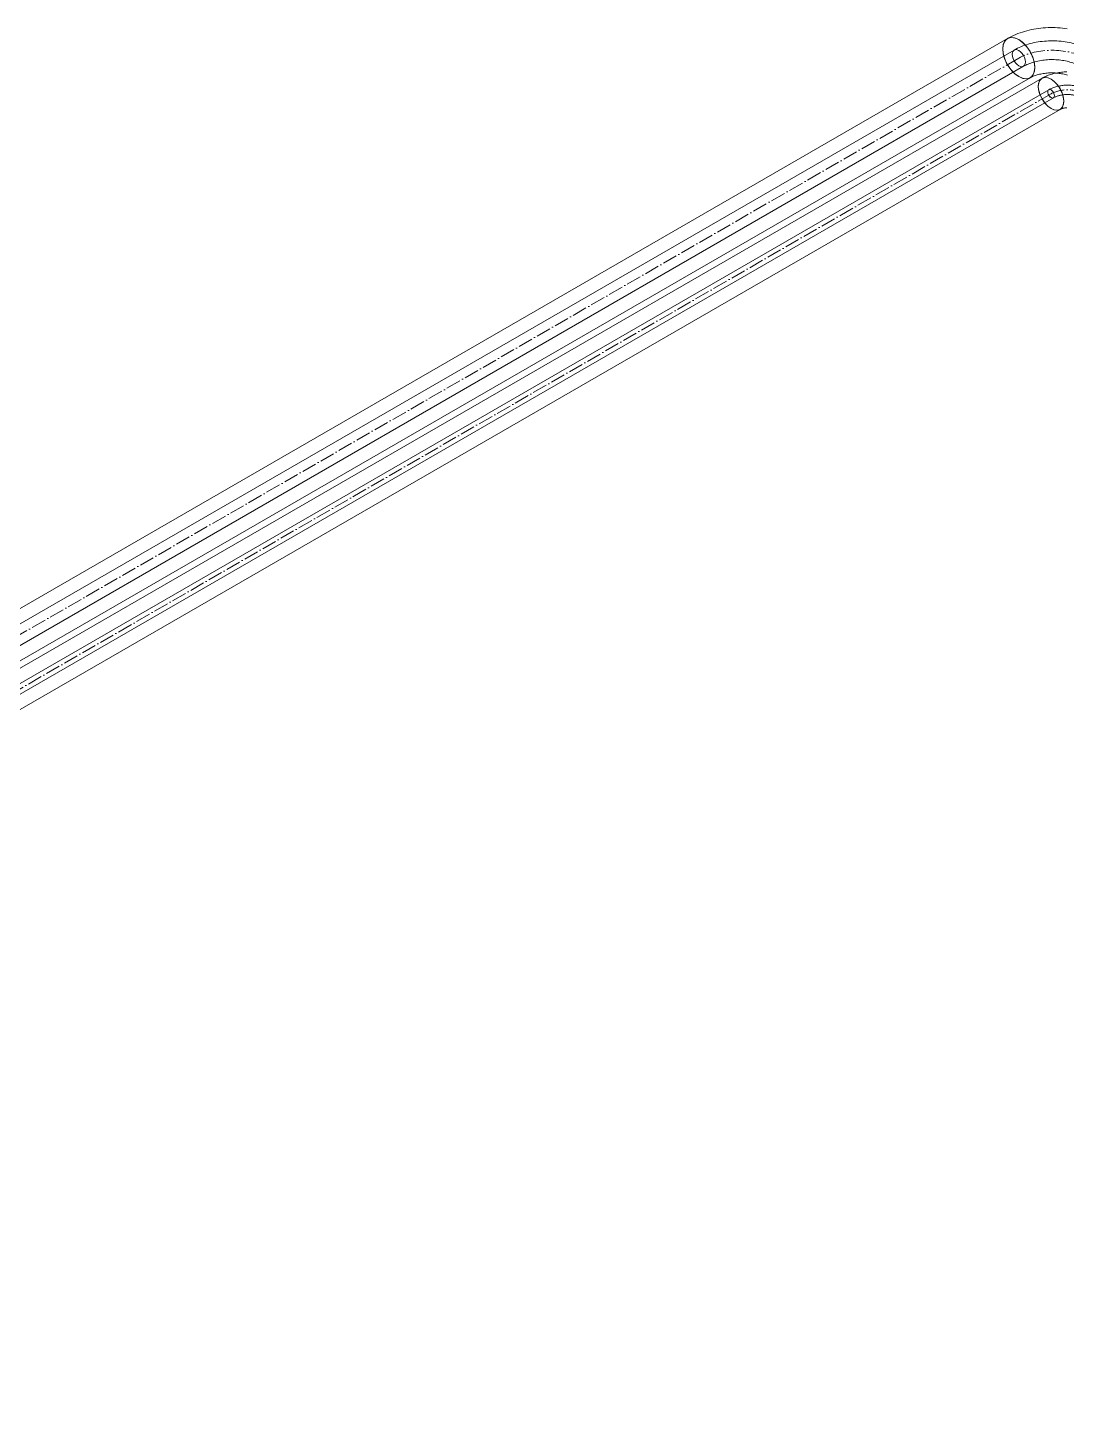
# Model space of a CAD drawing. Header units: millimetres. Extents: x -88595 to 880822, y -1054509 to -148035.
# Drawn here: x 432549 to 433252, y -308991 to -308057 of the extents above; entities that cross this region are included whole.
import ezdxf

# ---------------------------------------------------------------- set-up
doc = ezdxf.new("R2010")
doc.units = ezdxf.units.MM
doc.linetypes.add('$12$ADSK_Осевая', pattern=[14, 10, -2, 0, -2])
doc.linetypes.add('$13$ADSK_Осевая', pattern=[14, 10, -2, 0, -2])
for name, color, linetype, lineweight in [('Изоляция', 7, 'Continuous', 18), ('Трубопровод', 7, 'Continuous', 18), ('Трубопроводы', 7, 'Continuous', 18)]:
    doc.layers.add(name, color=color, linetype=linetype, lineweight=lineweight)

# ---------------------------------------------------------------- blocks, each defined once
blk = doc.blocks.new('$0$ADSK_МедьПайка_Отвод-гнутая труба - Отвод _гнутая труба_-V121-В_ОВ3_2')
at = {"layer": 'Трубопроводы', "color": 134, "true_color": 0x00a6a6}
for points in [[(-19112.96, 11027.19, 0), (-19111.86, 11027.81, 0), (-19110.72, 11028.39, 0), (-19109.56, 11028.94, 0), (-19108.37, 11029.45, 0), (-19107.15, 11029.94, 0), (-19105.91, 11030.4, 0), (-19104.64, 11030.82, 0), (-19103.36, 11031.21, 0), (-19102.05, 11031.57, 0), (-19100.72, 11031.9, 0), (-19099.38, 11032.2, 0), (-19098.02, 11032.46, 0), (-19096.65, 11032.69, 0), (-19095.27, 11032.89, 0), (-19093.87, 11033.06, 0), (-19092.47, 11033.2, 0), (-19091.07, 11033.3, 0), (-19089.65, 11033.37, 0), (-19088.24, 11033.41, 0), (-19086.82, 11033.41, 0), (-19085.41, 11033.38, 0), (-19083.99, 11033.32, 0), (-19082.58, 11033.23, 0), (-19081.18, 11033.1, 0), (-19079.78, 11032.94, 0), (-19078.4, 11032.75, 0), (-19077.02, 11032.53, 0), (-19075.66, 11032.27, 0), (-19074.32, 11031.98, 0), (-19072.98, 11031.66, 0), (-19071.67, 11031.31, 0), (-19070.38, 11030.93, 0), (-19069.11, 11030.51, 0), (-19067.86, 11030.07, 0), (-19066.63, 11029.59, 0), (-19065.44, 11029.08, 0), (-19064.26, 11028.54, 0), (-19063.12, 11027.97, 0), (-19062.01, 11027.36, 0), (-19061.71, 11027.19, 0)], [(-19105.3, 11019.1, 0), (-19105.45, 11020.53, 0), (-19105.9, 11022.04, 0), (-19106.61, 11023.53, 0), (-19107.54, 11024.89, 0), (-19108.63, 11026.03, 0), (-19109.79, 11026.88, 0), (-19110.95, 11027.37, 0), (-19112.03, 11027.48, 0), (-19112.96, 11027.19, 0), (-19113.68, 11026.53, 0), (-19114.13, 11025.54, 0), (-19114.28, 11024.29, 0)], [(-19114.28, 11024.29, 0), (-19114.13, 11022.86, 0), (-19113.68, 11021.35, 0), (-19112.96, 11019.86, 0), (-19112.03, 11018.5, 0), (-19110.95, 11017.36, 0), (-19109.79, 11016.51, 0), (-19108.63, 11016.01, 0), (-19107.54, 11015.91, 0), (-19106.61, 11016.19, 0), (-19105.9, 11016.86, 0), (-19105.45, 11017.85, 0), (-19105.3, 11019.1, 0)], [(-19060.4, 11024.29, 0), (-19060.55, 11025.54, 0), (-19061, 11026.53, 0), (-19061.71, 11027.19, 0), (-19062.64, 11027.48, 0), (-19063.73, 11027.37, 0), (-19064.89, 11026.88, 0), (-19066.05, 11026.03, 0), (-19067.13, 11024.89, 0), (-19068.06, 11023.53, 0), (-19068.78, 11022.04, 0), (-19069.22, 11020.53, 0), (-19069.38, 11019.1, 0)], [(-19069.38, 11019.1, 0), (-19069.22, 11017.85, 0), (-19068.78, 11016.86, 0), (-19068.06, 11016.19, 0), (-19067.13, 11015.91, 0), (-19066.05, 11016.01, 0), (-19064.89, 11016.51, 0), (-19063.73, 11017.36, 0), (-19062.64, 11018.5, 0), (-19061.71, 11019.86, 0), (-19061, 11021.35, 0), (-19060.55, 11022.86, 0), (-19060.4, 11024.29, 0)], [(-19106.61, 11016.19, 0), (-19105.89, 11016.6, 0), (-19105.12, 11016.99, 0), (-19104.32, 11017.37, 0), (-19103.48, 11017.73, 0), (-19102.61, 11018.08, 0), (-19101.71, 11018.41, 0), (-19100.78, 11018.72, 0), (-19099.82, 11019.01, 0), (-19098.83, 11019.29, 0), (-19097.83, 11019.54, 0), (-19096.8, 11019.76, 0), (-19095.75, 11019.97, 0), (-19094.68, 11020.15, 0), (-19093.6, 11020.3, 0), (-19092.51, 11020.44, 0), (-19091.4, 11020.54, 0), (-19090.29, 11020.62, 0), (-19089.17, 11020.68, 0), (-19088.05, 11020.71, 0), (-19086.93, 11020.71, 0), (-19085.81, 11020.69, 0), (-19084.69, 11020.64, 0), (-19083.57, 11020.57, 0), (-19082.47, 11020.47, 0), (-19081.37, 11020.34, 0), (-19080.29, 11020.19, 0), (-19079.22, 11020.02, 0), (-19078.16, 11019.82, 0), (-19077.13, 11019.6, 0), (-19076.11, 11019.36, 0), (-19075.12, 11019.09, 0), (-19074.16, 11018.8, 0), (-19073.22, 11018.5, 0), (-19072.31, 11018.17, 0), (-19071.43, 11017.83, 0), (-19070.58, 11017.47, 0), (-19069.77, 11017.09, 0), (-19068.99, 11016.7, 0), (-19068.26, 11016.3, 0), (-19068.06, 11016.19, 0)]]:
    blk.add_polyline3d(points, dxfattribs=at)
blk = doc.blocks.new('$0$ADSK_МедьПайка_Отвод-гнутая труба - Отвод _гнутая труба_-V125-В_ОВ3_2')
at = {"layer": 'Трубопроводы', "color": 190, "true_color": 0x8000ff}
for points in [[(-19089.54, 11000.31, 0), (-19088.99, 11000.61, 0), (-19088.43, 11000.9, 0), (-19087.84, 11001.18, 0), (-19087.25, 11001.44, 0), (-19086.64, 11001.68, 0), (-19086.02, 11001.91, 0), (-19085.38, 11002.12, 0), (-19084.74, 11002.32, 0), (-19084.09, 11002.5, 0), (-19083.42, 11002.66, 0), (-19082.75, 11002.81, 0), (-19082.07, 11002.94, 0), (-19081.39, 11003.06, 0), (-19080.7, 11003.16, 0), (-19080, 11003.24, 0), (-19079.3, 11003.31, 0), (-19078.6, 11003.36, 0), (-19077.89, 11003.39, 0), (-19077.18, 11003.41, 0), (-19076.47, 11003.41, 0), (-19075.77, 11003.4, 0), (-19075.06, 11003.37, 0), (-19074.35, 11003.32, 0), (-19073.65, 11003.26, 0), (-19072.95, 11003.18, 0), (-19072.26, 11003.08, 0), (-19071.57, 11002.97, 0), (-19070.89, 11002.85, 0), (-19070.22, 11002.7, 0), (-19069.56, 11002.54, 0), (-19068.9, 11002.37, 0), (-19068.25, 11002.17, 0), (-19067.62, 11001.97, 0), (-19066.99, 11001.74, 0), (-19066.38, 11001.5, 0), (-19065.78, 11001.25, 0), (-19065.19, 11000.98, 0), (-19064.62, 11000.69, 0), (-19064.07, 11000.39, 0), (-19063.92, 11000.31, 0)], [(-19085.71, 10996.26, 0), (-19085.79, 10996.98, 0), (-19086.01, 10997.73, 0), (-19086.37, 10998.47, 0), (-19086.83, 10999.15, 0), (-19087.38, 10999.72, 0), (-19087.96, 11000.15, 0), (-19088.54, 11000.4, 0), (-19089.08, 11000.45, 0), (-19089.54, 11000.31, 0), (-19089.9, 10999.97, 0), (-19090.13, 10999.48, 0), (-19090.2, 10998.85, 0)], [(-19090.2, 10998.85, 0), (-19090.13, 10998.14, 0), (-19089.9, 10997.38, 0), (-19089.54, 10996.64, 0), (-19089.08, 10995.96, 0), (-19088.54, 10995.39, 0), (-19087.96, 10994.96, 0), (-19087.38, 10994.72, 0), (-19086.83, 10994.66, 0), (-19086.37, 10994.81, 0), (-19086.01, 10995.14, 0), (-19085.79, 10995.63, 0), (-19085.71, 10996.26, 0)], [(-19086.37, 10994.81, 0), (-19086.01, 10995.01, 0), (-19085.62, 10995.2, 0), (-19085.22, 10995.39, 0), (-19084.8, 10995.58, 0), (-19084.37, 10995.75, 0), (-19083.92, 10995.91, 0), (-19083.45, 10996.07, 0), (-19082.97, 10996.22, 0), (-19082.48, 10996.35, 0), (-19081.98, 10996.48, 0), (-19081.46, 10996.59, 0), (-19080.94, 10996.69, 0), (-19080.4, 10996.78, 0), (-19079.86, 10996.86, 0), (-19079.32, 10996.93, 0), (-19078.76, 10996.98, 0), (-19078.21, 10997.02, 0), (-19077.65, 10997.05, 0), (-19077.09, 10997.06, 0), (-19076.53, 10997.06, 0), (-19075.97, 10997.05, 0), (-19075.41, 10997.03, 0), (-19074.85, 10996.99, 0), (-19074.3, 10996.94, 0), (-19073.75, 10996.88, 0), (-19073.21, 10996.81, 0), (-19072.67, 10996.72, 0), (-19072.14, 10996.62, 0), (-19071.63, 10996.51, 0), (-19071.12, 10996.39, 0), (-19070.62, 10996.25, 0), (-19070.14, 10996.11, 0), (-19069.67, 10995.96, 0), (-19069.22, 10995.79, 0), (-19068.78, 10995.62, 0), (-19068.35, 10995.44, 0), (-19067.95, 10995.26, 0), (-19067.56, 10995.06, 0), (-19067.19, 10994.86, 0), (-19067.09, 10994.81, 0)], [(-19063.26, 10998.85, 0), (-19063.34, 10999.48, 0), (-19063.56, 10999.97, 0), (-19063.92, 11000.31, 0), (-19064.38, 11000.45, 0), (-19064.93, 11000.4, 0), (-19065.51, 11000.15, 0), (-19066.09, 10999.72, 0), (-19066.63, 10999.15, 0), (-19067.09, 10998.47, 0), (-19067.45, 10997.73, 0), (-19067.68, 10996.98, 0), (-19067.75, 10996.26, 0)], [(-19067.75, 10996.26, 0), (-19067.68, 10995.63, 0), (-19067.45, 10995.14, 0), (-19067.09, 10994.81, 0), (-19066.63, 10994.66, 0), (-19066.09, 10994.72, 0), (-19065.51, 10994.96, 0), (-19064.93, 10995.39, 0), (-19064.38, 10995.96, 0), (-19063.92, 10996.64, 0), (-19063.56, 10997.38, 0), (-19063.34, 10998.14, 0), (-19063.26, 10998.85, 0)]]:
    blk.add_polyline3d(points, dxfattribs=at)

msp = doc.modelspace()

# ---------------------------------------------------------------- linework, layer by layer
at = {"layer": 'Изоляция', "color": 134, "true_color": 0x00a6a6}
for p, q in [((433212.19, -308064.05), (430052.84, -309888.1)), ((430068.19, -309914.69), (433227.54, -308090.63))]:
    msp.add_line(p, q, dxfattribs=at)
at = {"layer": 'Изоляция', "color": 190, "true_color": 0x8000ff}
for p, q in [((433235.61, -308090.93), (430096.24, -309903.45)), ((430108.41, -309924.54), (433247.79, -308112.02))]:
    msp.add_line(p, q, dxfattribs=at)
at = {"layer": 'Изоляция', "color": 134, "true_color": 0x00a6a6}
for points in [[(433212.19, -308064.05, 0), (433213.57, -308063.28, 0), (433214.96, -308062.57, 0), (433216.38, -308061.9, 0), (433217.83, -308061.27, 0), (433219.29, -308060.69, 0), (433220.77, -308060.14, 0), (433222.28, -308059.64, 0), (433223.8, -308059.18, 0), (433225.33, -308058.75, 0), (433226.88, -308058.37, 0), (433228.45, -308058.02, 0), (433230.03, -308057.72, 0), (433231.61, -308057.45, 0), (433233.21, -308057.22, 0), (433234.82, -308057.02, 0), (433236.43, -308056.87, 0), (433238.04, -308056.75, 0), (433239.67, -308056.67, 0), (433241.29, -308056.63, 0), (433242.91, -308056.62, 0), (433244.54, -308056.66, 0), (433246.16, -308056.73, 0), (433247.78, -308056.83, 0), (433249.39, -308056.98, 0), (433251, -308057.16, 0), (433252.6, -308057.38, 0)], [(433219.87, -308064.81, 0), (433217.45, -308063.73, 0), (433215.16, -308063.33, 0), (433213.1, -308063.63, 0), (433211.38, -308064.63, 0), (433210.09, -308066.26, 0), (433209.29, -308068.44, 0), (433209.02, -308071.07, 0)], [(433209.02, -308071.07, 0), (433209.39, -308068.04, 0), (433210.47, -308065.65, 0), (433212.19, -308064.05, 0), (433214.44, -308063.35, 0), (433217.06, -308063.61, 0), (433219.87, -308064.81, 0)], [(433219.87, -308064.81, 0), (433222.68, -308066.86, 0), (433225.3, -308069.62, 0), (433227.54, -308072.91, 0), (433229.27, -308076.5, 0), (433230.35, -308080.15, 0), (433230.72, -308083.61, 0)], [(433230.72, -308083.61, 0), (433230.45, -308080.66, 0), (433229.65, -308077.54, 0), (433228.35, -308074.42, 0), (433226.64, -308071.45, 0), (433224.58, -308068.76, 0), (433222.28, -308066.51, 0), (433219.87, -308064.81, 0)], [(433219.87, -308089.87, 0), (433217.06, -308087.82, 0), (433214.44, -308085.06, 0), (433212.19, -308081.77, 0), (433210.47, -308078.18, 0), (433209.39, -308074.53, 0), (433209.02, -308071.07, 0)], [(433209.02, -308071.07, 0), (433209.29, -308074.02, 0), (433210.09, -308077.13, 0), (433211.39, -308080.26, 0), (433213.1, -308083.23, 0), (433215.16, -308085.91, 0), (433217.46, -308088.17, 0), (433219.87, -308089.87, 0)], [(433230.72, -308083.61, 0), (433230.35, -308086.64, 0), (433229.27, -308089.03, 0), (433227.54, -308090.63, 0), (433225.3, -308091.33, 0), (433222.68, -308091.07, 0), (433219.87, -308089.87, 0)], [(433219.87, -308089.87, 0), (433222.29, -308090.95, 0), (433224.58, -308091.35, 0), (433226.64, -308091.04, 0), (433228.36, -308090.05, 0), (433229.65, -308088.42, 0), (433230.45, -308086.24, 0), (433230.72, -308083.61, 0)], [(433227.54, -308090.63, 0), (433228, -308090.38, 0), (433228.51, -308090.12, 0), (433229.05, -308089.86, 0), (433229.64, -308089.61, 0), (433230.26, -308089.36, 0), (433230.93, -308089.12, 0), (433231.62, -308088.88, 0), (433232.35, -308088.66, 0), (433233.1, -308088.45, 0), (433233.89, -308088.26, 0), (433234.69, -308088.08, 0), (433235.52, -308087.92, 0), (433236.37, -308087.78, 0), (433237.24, -308087.65, 0), (433238.12, -308087.55, 0), (433239.01, -308087.46, 0), (433239.92, -308087.39, 0), (433240.83, -308087.35, 0), (433241.74, -308087.32, 0), (433242.65, -308087.32, 0), (433243.57, -308087.34, 0), (433244.48, -308087.38, 0), (433245.38, -308087.44, 0), (433246.28, -308087.52, 0), (433247.17, -308087.62, 0), (433248.04, -308087.74, 0), (433248.89, -308087.88, 0), (433249.73, -308088.04, 0), (433250.54, -308088.21, 0), (433251.33, -308088.4, 0), (433252.09, -308088.61, 0), (433252.83, -308088.82, 0)]]:
    msp.add_polyline3d(points, dxfattribs=at)
at = {"layer": 'Изоляция', "color": 190, "true_color": 0x8000ff}
for points in [[(433241.7, -308091.54, 0), (433239.79, -308090.68, 0), (433237.97, -308090.36, 0), (433236.33, -308090.61, 0), (433234.97, -308091.39, 0), (433233.94, -308092.69, 0), (433233.31, -308094.42, 0), (433233.09, -308096.51, 0)], [(433233.09, -308096.51, 0), (433233.39, -308094.1, 0), (433234.25, -308092.2, 0), (433235.61, -308090.93, 0), (433237.4, -308090.38, 0), (433239.47, -308090.59, 0), (433241.7, -308091.54, 0)], [(433235.61, -308090.93, 0), (433236.43, -308090.48, 0), (433237.26, -308090.05, 0), (433238.1, -308089.66, 0), (433238.95, -308089.29, 0), (433239.8, -308088.95, 0), (433240.67, -308088.63, 0), (433241.54, -308088.34, 0), (433242.41, -308088.07, 0), (433243.29, -308087.83, 0), (433244.18, -308087.61, 0), (433245.08, -308087.41, 0), (433245.97, -308087.24, 0), (433246.88, -308087.09, 0), (433247.78, -308086.95, 0), (433248.69, -308086.85, 0), (433249.6, -308086.76, 0), (433250.51, -308086.69, 0), (433251.43, -308086.65, 0), (433252.35, -308086.62, 0)], [(433241.7, -308091.54, 0), (433243.93, -308093.16, 0), (433246.01, -308095.35, 0), (433247.79, -308097.96, 0), (433249.16, -308100.81, 0), (433250.02, -308103.71, 0), (433250.31, -308106.45, 0)], [(433250.31, -308106.45, 0), (433250.09, -308104.11, 0), (433249.46, -308101.64, 0), (433248.43, -308099.16, 0), (433247.07, -308096.8, 0), (433245.44, -308094.68, 0), (433243.62, -308092.89, 0), (433241.7, -308091.54, 0)], [(433241.7, -308111.42, 0), (433239.47, -308109.79, 0), (433237.4, -308107.6, 0), (433235.61, -308104.99, 0), (433234.25, -308102.14, 0), (433233.39, -308099.25, 0), (433233.09, -308096.51, 0)], [(433233.09, -308096.51, 0), (433233.31, -308098.84, 0), (433233.95, -308101.31, 0), (433234.97, -308103.79, 0), (433236.34, -308106.15, 0), (433237.97, -308108.28, 0), (433239.79, -308110.06, 0), (433241.7, -308111.42, 0)], [(433250.31, -308106.45, 0), (433250.02, -308108.85, 0), (433249.16, -308110.75, 0), (433247.79, -308112.02, 0), (433246.01, -308112.57, 0), (433243.93, -308112.37, 0), (433241.7, -308111.42, 0)], [(433241.7, -308111.42, 0), (433243.62, -308112.27, 0), (433245.44, -308112.59, 0), (433247.07, -308112.35, 0), (433248.43, -308111.56, 0), (433249.46, -308110.27, 0), (433250.1, -308108.53, 0), (433250.31, -308106.45, 0)], [(433247.79, -308112.02, 0), (433247.89, -308111.97, 0), (433248.01, -308111.91, 0), (433248.15, -308111.84, 0), (433248.32, -308111.76, 0), (433248.51, -308111.69, 0), (433248.72, -308111.61, 0), (433248.95, -308111.54, 0), (433249.19, -308111.46, 0), (433249.46, -308111.39, 0), (433249.74, -308111.32, 0), (433250.03, -308111.25, 0), (433250.33, -308111.19, 0), (433250.65, -308111.14, 0), (433250.98, -308111.09, 0), (433251.31, -308111.05, 0), (433251.65, -308111.02, 0), (433252, -308111, 0), (433252.35, -308110.98, 0)]]:
    msp.add_polyline3d(points, dxfattribs=at)
at = {"layer": 'Трубопровод', "color": 134, "true_color": 0x00a6a6}
for p, q in [((433216.69, -308071.84), (430057.34, -309895.89)), ((430063.69, -309906.89), (433223.04, -308082.84))]:
    msp.add_line(p, q, dxfattribs=at)
at = {"layer": 'Трубопровод', "color": 134, "linetype": '$12$ADSK_Осевая', "true_color": 0x00a6a6}
msp.add_line((433219.87, -308077.34), (430060.52, -309901.39), dxfattribs=at)
msp.add_line((433219.87, -308077.34), (430060.52, -309901.39), dxfattribs=at)
at = {"layer": 'Трубопровод', "color": 190, "true_color": 0x8000ff}
for p, q in [((433240.11, -308098.73), (430100.74, -309911.25)), ((430103.91, -309916.75), (433243.29, -308104.23))]:
    msp.add_line(p, q, dxfattribs=at)
at = {"layer": 'Трубопровод', "color": 190, "linetype": '$12$ADSK_Осевая', "true_color": 0x8000ff}
msp.add_line((433241.7, -308101.48), (430102.32, -309914), dxfattribs=at)
msp.add_line((433241.7, -308101.48), (430102.32, -309914), dxfattribs=at)
at = {"layer": 'Трубопровод', "color": 134, "true_color": 0x00a6a6}
for points in [[(433215.38, -308074.75, 0), (433215.53, -308073.49, 0), (433215.98, -308072.5, 0), (433216.69, -308071.84, 0), (433217.62, -308071.55, 0), (433218.71, -308071.66, 0), (433219.87, -308072.15, 0)], [(433219.87, -308082.52, 0), (433218.71, -308081.68, 0), (433217.62, -308080.53, 0), (433216.69, -308079.17, 0), (433215.98, -308077.69, 0), (433215.53, -308076.18, 0), (433215.38, -308074.75, 0)], [(433219.87, -308072.15, 0), (433221.03, -308073, 0), (433222.11, -308074.15, 0), (433223.04, -308075.51, 0), (433223.76, -308076.99, 0), (433224.21, -308078.5, 0), (433224.36, -308079.93, 0)], [(433224.36, -308079.93, 0), (433224.21, -308081.19, 0), (433223.76, -308082.18, 0), (433223.04, -308082.84, 0), (433222.11, -308083.13, 0), (433221.03, -308083.02, 0), (433219.87, -308082.52, 0)]]:
    msp.add_polyline3d(points, dxfattribs=at)
at = {"layer": 'Трубопровод', "color": 190, "true_color": 0x8000ff}
for points in [[(433239.46, -308100.18, 0), (433239.53, -308099.55, 0), (433239.76, -308099.06, 0), (433240.11, -308098.73, 0), (433240.58, -308098.58, 0), (433241.12, -308098.64, 0), (433241.7, -308098.88, 0)], [(433241.7, -308104.07, 0), (433241.12, -308103.65, 0), (433240.58, -308103.07, 0), (433240.11, -308102.39, 0), (433239.76, -308101.65, 0), (433239.53, -308100.9, 0), (433239.46, -308100.18, 0)], [(433241.7, -308098.88, 0), (433242.28, -308099.31, 0), (433242.82, -308099.88, 0), (433243.29, -308100.56, 0), (433243.65, -308101.3, 0), (433243.87, -308102.06, 0), (433243.95, -308102.77, 0)], [(433243.95, -308102.77, 0), (433243.87, -308103.4, 0), (433243.65, -308103.9, 0), (433243.29, -308104.23, 0), (433242.82, -308104.37, 0), (433242.28, -308104.32, 0), (433241.7, -308104.07, 0)]]:
    msp.add_polyline3d(points, dxfattribs=at)
at = {"layer": 'Трубопроводы', "color": 134, "linetype": '$13$ADSK_Осевая', "true_color": 0x00a6a6}
msp.add_ellipse((433242.32, -308090.3), major_axis=(31.75, 0), ratio=0.57735, start_param=0.785398, end_param=2.356194, dxfattribs=at)
at = {"layer": 'Трубопроводы', "color": 190, "linetype": '$13$ADSK_Осевая', "true_color": 0x8000ff}
msp.add_ellipse((433252.93, -308107.96), major_axis=(15.88, 0), ratio=0.57735, start_param=0.785398, end_param=2.356194, dxfattribs=at)

# ---------------------------------------------------------------- block references
at = {"layer": 'Трубопроводы', "color": 134, "true_color": 0x00a6a6}
msp.add_blockref('$0$ADSK_МедьПайка_Отвод-гнутая труба - Отвод _гнутая труба_-V121-В_ОВ3_2', (452329.66, -319099.03), dxfattribs=at)
at = {"layer": 'Трубопроводы', "color": 190, "true_color": 0x8000ff}
msp.add_blockref('$0$ADSK_МедьПайка_Отвод-гнутая труба - Отвод _гнутая труба_-V125-В_ОВ3_2', (452329.66, -319099.03), dxfattribs=at)

doc.saveas('drawing.dxf')
